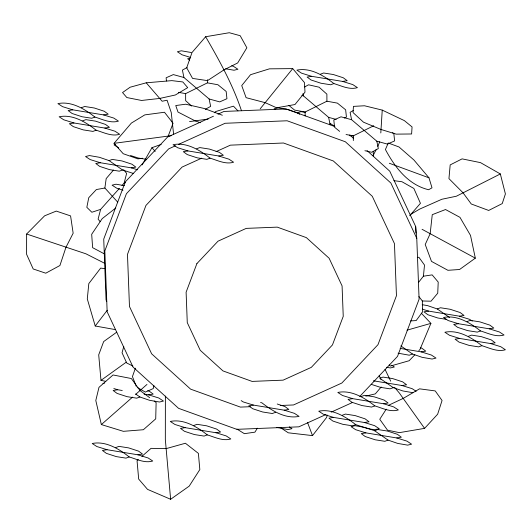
<?xml version="1.0" encoding="UTF-8"?>
<svg xmlns="http://www.w3.org/2000/svg" width="532" height="532" viewBox="0 0 532 532"><rect width="100%" height="100%" fill="white"/><g stroke="black" fill="none" stroke-linecap="round" stroke-linejoin="round"><path stroke-width="0.8" d="M26.627 234.02L26.6 254.309L33.197 268.966L45.765 273.195L59.916 265.521L65.975 247.254L73.157 233.222L70.583 215.906L56.272 211.091L44.608 215.819L26.627 234.02L85.945 253.817L104.738 263.327M380.806 132.947L382.242 110.104L364.513 105.775L353.447 106.38L353.055 112.571L363.476 122.18L381.025 129.476L396.167 134.131L411.615 133.978L412.061 126.935L404.333 120.604L382.242 110.104M418.405 282.565L423.419 276.208L424.509 265.062L418.91 257.295L417.321 257.395M117.738 202.167L104.877 188.022L106.181 178.592L113.482 170.067M153.881 385.507L153.263 388.553L145.342 392.104L137.209 387.436M119.348 188.454L100.615 209.389L98.101 219.131L100.096 221.585M121.981 185.515L124.116 183.128L126.629 173.392L123.63 169.708M123.796 346.385L122.047 352.769L126.702 363.004L132.914 366.036M327.313 415.093L326.601 417.474L312.49 435.608L288.271 432.809L280.69 427.775M135.401 368.151L132.441 376.589L136.239 386.298M168.205 136.092L173.06 123.271L164.488 112.252L144.79 114.885L131.377 123.078L114.041 143.334L123.211 153.721L137.934 158.869L142.656 158.237M377.853 146.38L379.702 141.751M421.284 313.155L430.907 323.363L419.981 349.444L418.837 350.635M373.045 155.71L376.377 149.246M142.104 164.893L151.959 147.69L161.189 144.398M257.382 428.18L254.914 432.164L244.361 433.673L236.92 429.038M386.239 409.174L379.755 419.283L387.529 430.175L399.379 432.642L424.583 428.366L437.65 414.202L442.059 400.49L435.229 390.92L419.542 388.839L403.203 398.415L388.826 405.138M115.211 329.574L95.221 326.003L107.258 310.269M260.234 108.761L292.726 68.608L304.477 82.606L304.996 92.149L294.974 104.531L276.653 107.816L265.169 102.663L246.097 97.675L241.728 85.585L250.532 74.706L269.431 68.841L292.726 68.608M381.158 387.01L375.326 393.88L365.803 396.134M205.651 36.728L191.992 52.548L186.705 67.81L192.557 78.41L207.507 80.631L223.965 69.891L237.684 62.949L246.861 47.78L240.198 35.717L229.305 32.725L205.651 36.728C219.39 60.508 232.75 84.561 241.468 110.716M409.693 215.706L420.44 203.33L413.863 188.448L401.946 181.731L393.873 180.667M214.576 112.764L215.633 111.56L233.468 106.167L237.964 110.875M359.778 396.446L397.504 356.407L419.096 299.21L416.769 238.329L415.672 226.499L389.776 171.211L367.014 150.569M414.854 354.784L409.161 360.723L390.315 366.096L389.165 364.939M149.698 397.71L140.042 390.535L131.344 378.531L113.05 374.974L98.979 387.356L95.8 400.49L101.353 424.576L132.554 397.125M135.673 394.378L146.972 384.437M138.26 459.582L137.043 460.652L138.679 479.073L147.524 489.367L170.632 499.275L189.206 486.135L199.826 469.57L198.389 453.384L185.402 443.242L166.137 448.629L151.035 448.356L141.911 456.376M115.743 208.032L102.224 218.612L91.684 234.286L92.628 247.673L104.744 254.07M116.747 332.161L103.66 341.584L98.706 354.844L100.98 380.367L105.762 381.351M100.98 380.367L126.23 362.186M475.329 258.153L459.568 269.505L447.917 270.296L431.492 261.392L425.228 244.501L430.162 233.681L432.263 214.675L445.53 209.528L459.967 217.349L470.507 235.403L475.329 258.153L422.076 229.299M410.677 214.349L419.801 209.036L441.853 199.261L456.389 196.215L500.333 173.951L505.4 193.934L502.235 203.59L488.682 210.453L471.252 203.982L463.066 192.83L448.948 178.626L450.185 164.907L462.095 158.875L480.509 162.632L500.333 173.951M187.065 67.531L182.416 70.098L183.919 77.499L209.136 98.985L219.729 101.891L226.938 98.706L226.167 91.451L217.914 84.748L207.427 82.852L185.628 93.632L178.366 92.322M205.325 109.319L210.639 106.387L209.136 98.985M304.557 87.002L308.547 84.801L319.114 87.208L326.881 94.151L326.914 101.22L305.115 111.999L294.628 110.104L288.916 105.462M353.421 110.476L350.096 112.312L351.605 119.713L376.816 141.193L387.416 144.099L394.618 140.913L393.846 133.665L392.576 132.634M346.053 134.53L353.315 135.84L373.723 125.752M213.452 116.229L167.553 137.056L125.326 181.871L103.733 239.074L106.061 299.948L106.759 301.445M217.967 114.18L223.985 111.447L286.036 108.947L334.941 126.576M175.42 145.808L168.651 148.887L126.423 193.701L104.831 250.898L107.158 311.779L133.053 367.067L178.579 408.343L236.793 429.331L298.844 426.83L325.93 414.541M178.433 144.445L225.083 123.278L287.134 120.777L345.348 141.765L390.874 183.041L416.769 238.329M201.721 158.164L182.097 167.068L145.954 205.425L127.474 254.382L129.469 306.485L151.633 353.807L190.596 389.138L240.417 407.1L250.379 406.701M216.059 151.653L230.396 145.15L283.503 143.008L333.331 160.97L372.294 196.301L394.458 243.623L396.453 295.726L377.973 344.683L341.83 383.04L293.524 404.958L280.251 405.497M331.197 412.147L352.264 402.591M344.264 118.024L346.425 117.073L345.654 109.818L337.401 103.115L326.914 101.22M81.456 107.683L84.661 106.493L94.317 108.003L104.279 111.261L108.209 114.18L103.614 114.919L72.751 109.831L62.543 106.653L57.922 103.614C71.414 100.887 84.701 109 94.909 117.06C102.397 119.294 110.556 123.57 118.443 121.13L113.821 118.091L103.614 114.919M82.673 120.831L85.878 119.64L95.534 121.15L105.496 124.402L109.432 127.328L104.831 128.066L73.975 122.978L63.76 119.8L59.145 116.761C72.638 114.034 85.925 122.147 96.132 130.207C103.614 132.441 111.78 136.717 119.66 134.277L115.045 131.238L104.831 128.066M94.909 117.06L91.704 118.25L82.048 116.741L72.086 113.489L68.156 110.563L72.751 109.831M96.132 130.207L92.927 131.397L83.271 129.888L73.31 126.636L69.373 123.71L73.975 122.978M320.43 74.194L323.636 73.004L333.291 74.513L343.253 77.765L347.183 80.691L342.588 81.423L311.725 76.335L301.518 73.157L296.896 70.124C310.389 67.398 323.675 75.511 333.883 83.571C341.364 85.805 349.531 90.081 357.418 87.64L352.796 84.601L342.588 81.423M109.073 160.604L112.279 159.414L121.934 160.93L131.896 164.182L135.833 167.101L131.231 167.839L100.375 162.752L90.161 159.573L85.546 156.534L89.456 155.57L99.411 157.292L109.073 160.604L122.533 169.987L133.725 173.565M333.883 83.571L330.678 84.761L321.022 83.251L311.06 79.993L307.13 77.074L311.725 76.335M122.533 169.987L119.328 171.178L109.672 169.661L99.703 166.41L95.773 163.484L100.375 162.752M196.594 148.774L199.806 147.583L209.455 149.093L219.423 152.345L223.354 155.271L218.752 156.002L187.896 150.915L177.681 147.743L173.066 144.704C186.559 141.978 199.846 150.09 210.054 158.15C217.535 160.385 225.701 164.661 233.581 162.22L228.966 159.181L218.752 156.002M275.377 109.652L274.06 108.787L277.97 107.816L287.925 109.539L297.588 112.85L300.799 111.66L305.627 112.418M210.054 158.15L206.848 159.341L197.192 157.831L187.231 154.573L183.294 151.653L187.896 150.915M144.079 394.092L148.601 394.837L158.809 398.016L163.43 401.055L159.514 402.019L149.559 400.297L139.896 396.985L136.691 398.175L127.035 396.659L117.073 393.407L113.136 390.488L117.738 389.75L122.26 390.495M422.235 304.703L427.595 305.634L437.264 308.946L440.469 307.755L450.125 309.265L460.087 312.517L464.017 315.443L459.422 316.181L428.559 311.094L422.275 309.139M115.743 447.565L118.955 446.375L128.604 447.884L138.573 451.136L142.503 454.062L137.901 454.8L107.045 449.706L96.831 446.534L92.216 443.495C105.708 440.769 118.995 448.882 129.203 456.941C136.684 459.176 144.85 463.452 152.737 461.011L148.115 457.972L137.901 454.8M467.036 321.561L470.248 320.37L479.897 321.88L489.866 325.132L493.796 328.058L489.194 328.796L458.338 323.702L448.124 320.53L443.508 317.491C457.001 314.764 470.288 322.877 480.496 330.937C487.977 333.172 496.143 337.448 504.03 335.007L499.408 331.968L489.194 328.796M193.814 425.5L197.02 424.317L206.675 425.826L216.637 429.078L220.574 432.004L215.972 432.735L185.116 427.648L174.902 424.469L170.287 421.437C183.779 418.711 197.066 426.824 207.274 434.883C214.755 437.118 222.915 441.387 230.802 438.953L226.186 435.914L215.972 432.735M129.203 456.941L125.998 458.132L116.342 456.622L106.38 453.37L102.443 450.444L107.045 449.706M400.117 348.394L421.164 351.865L431.379 355.043L435.994 358.083L432.084 359.047L422.129 357.324L412.466 354.013L409.261 355.203L398.069 353.188M480.496 330.937L477.29 332.128L467.635 330.618L457.673 327.366L453.736 324.44L458.338 323.702M468.406 336.31L471.611 335.12L481.267 336.63L491.229 339.882L495.166 342.808L490.564 343.546L459.708 338.458L449.493 335.28L444.878 332.241C458.371 329.514 471.658 337.627 481.866 345.687C489.347 347.921 497.506 352.197 505.393 349.757L500.778 346.718L490.564 343.546M207.274 434.883L204.069 436.074L194.413 434.558L184.451 431.306L180.514 428.386L185.116 427.648M275.529 412.32L272.324 413.51L262.668 411.994L252.707 408.742L248.77 405.823L253.372 405.085L284.228 410.172L294.442 413.351L299.057 416.39C285.564 419.116 272.278 411.003 262.07 402.937L260.587 402.431M481.866 345.687L478.66 346.877L469.005 345.368L459.043 342.116L455.106 339.19L459.708 338.458M361.354 396.5L364.56 395.309L374.215 396.825L384.177 400.077L388.107 403.003L383.512 403.735L352.649 398.648L342.442 395.469L337.82 392.436C351.313 389.71 364.6 397.823 374.807 405.883C382.289 408.117 390.455 412.386 398.342 409.953L393.72 406.913L383.512 403.735M412.892 392.696L402.937 390.973L393.274 387.662L390.062 388.852L380.407 387.336L371.216 384.337M342.276 415.266L345.481 414.076L355.137 415.592L365.098 418.844L369.028 421.77L364.433 422.501L333.571 417.414L323.363 414.235L318.741 411.203C332.234 408.476 345.521 416.583 355.728 424.649C363.216 426.877 371.376 431.153 379.263 428.719L374.641 425.68L364.433 422.501M374.807 405.883L371.602 407.073L361.946 405.557L351.984 402.305L348.054 399.386L352.649 398.648M355.728 424.649L352.523 425.839L342.867 424.323L332.906 421.071L328.976 418.152L333.571 417.414M364.919 427.415L374.588 430.727L377.793 429.537L387.449 431.046L397.411 434.298L401.341 437.224L396.746 437.962L365.883 432.868L355.675 429.696L351.053 426.657L354.964 425.693L364.154 427.282M396.746 437.962L406.953 441.134L411.575 444.173L407.665 445.138L397.71 443.415L388.041 440.104L384.836 441.294L375.18 439.784L365.218 436.533L361.288 433.607L365.883 432.868M124.116 183.128L125.572 182.649M100.615 209.389L91.85 212.255L86.829 207.314L88.751 197.711L96.378 189.545L104.877 188.022M406.987 330.186L430.907 323.363M146.227 82.806L130.121 87.221L122.533 92.555L126.842 97.549L141.559 100.462L159.726 98.44L175.394 94.975L187.716 87.634L182.808 81.948L171.856 80.631L146.227 82.806L162.14 101.24L167.075 100.235L171.251 112.538L173.638 134.536M115.617 144.511L114.054 144.897L118.676 147.929M102.909 383.539L104.472 383.153M189.937 58.34L187.643 58.706L189.605 60.169M428.559 311.094L423.964 311.825L427.894 314.751L437.856 318.003L446.707 319.386M148.601 394.837L153.196 394.106L149.266 391.18L147.73 390.681M421.164 351.865L425.766 351.133L421.829 348.207L420.3 347.709M373.371 380.799L401.973 385.514L406.574 384.782L402.638 381.856L392.676 378.604L383.02 377.088L379.815 378.279L393.274 387.662M284.228 410.172L288.829 409.441L284.893 406.514L277.232 404.014M423.419 276.208L432.164 274.878L438.215 282.066L437.736 293.205L431.02 301.198L422.342 300.979L418.923 296.59M189.532 121.595L208.145 119.075M114.041 143.334L171.357 135.667M410.611 320.922L416.164 320.57L422.474 312.045L422.342 300.979M349.91 135.786L353.228 135.673M104.678 268.633L100.674 268.095L88.817 283.589L87.295 298.931L95.221 326.003M146.227 159.281L138.18 158.017L130.52 155.517M191.274 52.515L181.319 50.793L177.409 51.757L182.03 54.796L190.669 57.483M225.595 68.781L234.02 70.237L237.93 69.273L233.309 66.234L231.739 65.749M124.435 185.661L116.016 184.205L112.099 185.169L116.721 188.208L123.005 190.163M386.611 367.286L390.441 367.945L394.352 366.98L391.712 365.245M364.886 150.716L371.682 152.258L378.325 148.594L376.816 141.193M301.89 95.454L303.406 95.866L328.623 117.353L336.191 119.427M351.605 119.713L341.005 116.807L333.803 119.993L334.568 127.241L339.649 131.371M183.919 77.499L173.326 74.593L166.117 77.778L166.463 81.004M101.353 424.576L123.364 431.326L143.354 429.736L155.716 418.864L156.129 402.498L154.2 401.062M131.231 167.839L137.515 169.794M459.422 316.181L469.63 319.353L472.27 321.089M401.973 385.514L412.187 388.692L416.144 391.293M253.372 405.085L243.157 401.906L241.176 400.609M113.808 388.526L117.738 389.75M276.62 427.382L288.058 429.617L291.968 428.646L289.335 426.91M200.458 122.719L195.091 120.844L177.994 112.053L175.753 105.549L185.661 104.212L204.261 108.495L222.336 115.245M389.331 163.258L428.978 177.828L432.011 187.816L428.606 189.738C408.15 184.843 394.824 167.154 385.421 149.512L388.26 143.015L399.007 146.965L413.896 159.972L428.978 177.828M329.96 123.264L334.581 126.303M297.588 112.85L299.563 114.227M437.264 308.946L449.5 317.471M400.842 345.913L412.466 354.013M374.588 430.727L388.041 440.104M135.62 394.006L139.896 396.985M191.633 106.041L185.661 100.701L185.628 93.632M349.79 134.955L353.481 138.3M151.959 147.69L155.198 151.407M394.598 387.389L399.372 393.048L424.583 428.366M385.028 369.321L390.707 381.171M379.176 375.592L380.885 379.309M307.516 422.401L312.49 435.608M328.623 117.353L330.126 124.754M302.954 93.645L303.406 95.866M170.632 499.275L165.332 439.558L165.386 396.054M373.185 151.7L373.471 156.508M415.672 226.499L415.924 233.083M353.315 135.84L353.334 140.554M305.115 111.999L305.135 115.923M207.413 79.714L207.427 82.852M196.9 263.593L186.107 292.194L187.271 322.631L200.218 350.275L222.981 370.917L252.088 381.404L283.11 380.154L311.326 367.353L332.447 344.942L343.24 316.347L342.076 285.903L329.128 258.259L306.365 237.624L277.258 227.131L246.236 228.381L218.014 241.182L196.9 263.593"/></g></svg>
